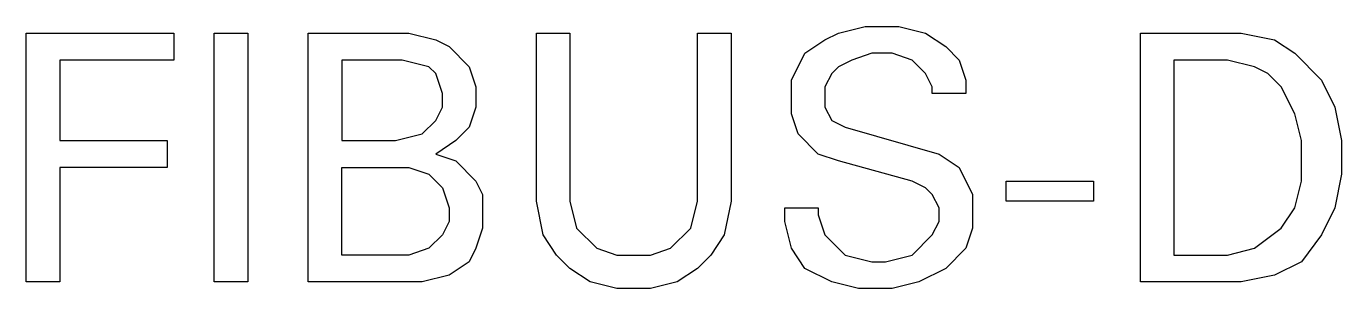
# Model space of a CAD drawing. Extents: x 10 to 622, y -523 to 292.
# Drawn here: x 256.688 to 259.048, y 107.527 to 107.997 of the extents above; entities that cross this region are included whole.
import ezdxf

# ---------------------------------------------------------------- set-up
doc = ezdxf.new("R2010")
doc.units = 0
doc.header["$LTSCALE"] = 5
doc.header["$MEASUREMENT"] = 0
doc.layers.get('0').update_dxf_attribs({"linetype": 'CONTINUOUS'})

msp = doc.modelspace()

# ---------------------------------------------------------------- linework, layer by layer
at = {"color": 7, "linetype": 'Continuous'}
for p, q in [((256.6878, 107.539), (256.6878, 107.9845)), ((256.6878, 107.9845), (256.9527, 107.9845)), ((256.9527, 107.9845), (256.9527, 107.9363)), ((257.0249, 107.539), (257.0249, 107.9845)), ((257.0249, 107.9845), (257.0851, 107.9845)), ((257.0851, 107.9845), (257.0851, 107.539)), ((257.1935, 107.539), (257.1935, 107.9845)), ((257.1935, 107.9845), (257.3741, 107.9845)), ((257.3741, 107.9845), (257.4222, 107.9725)), ((257.6028, 107.6835), (257.6028, 107.9845)), ((257.6028, 107.9845), (257.663, 107.9845)), ((257.663, 107.9845), (257.663, 107.6835)), ((257.8918, 107.6835), (257.8918, 107.9845)), ((257.8918, 107.9845), (257.952, 107.9845)), ((257.952, 107.9845), (257.952, 107.6835)), ((258.1205, 107.9725), (258.1446, 107.9845)), ((258.1446, 107.9845), (258.1927, 107.9965)), ((258.1927, 107.9965), (258.2529, 107.9965)), ((258.2529, 107.9965), (258.3011, 107.9845)), ((258.3011, 107.9845), (258.3372, 107.9604)), ((258.6864, 107.539), (258.6864, 107.9845)), ((258.6864, 107.9845), (258.867, 107.9845)), ((258.867, 107.9845), (258.9272, 107.9725)), ((257.4222, 107.9725), (257.4463, 107.9604)), ((257.4463, 107.9604), (257.4824, 107.9243)), ((258.0844, 107.9484), (258.1205, 107.9725)), ((258.3372, 107.9604), (258.3613, 107.9363)), ((258.9272, 107.9725), (258.9633, 107.9484)), ((256.748, 107.9363), (256.748, 107.7919)), ((256.9527, 107.9363), (256.748, 107.9363)), ((257.2537, 107.9363), (257.2537, 107.7919)), ((257.362, 107.9363), (257.2537, 107.9363)), ((257.4102, 107.9243), (257.362, 107.9363)), ((258.0603, 107.9002), (258.0844, 107.9484)), ((258.1687, 107.9363), (258.1446, 107.9243)), ((258.2048, 107.9484), (258.1687, 107.9363)), ((258.2409, 107.9484), (258.2048, 107.9484)), ((258.277, 107.9363), (258.2409, 107.9484)), ((258.3011, 107.9123), (258.277, 107.9363)), ((258.3613, 107.9363), (258.3733, 107.9002)), ((258.7466, 107.9363), (258.7466, 107.5872)), ((258.8429, 107.9363), (258.7466, 107.9363)), ((258.891, 107.9243), (258.8429, 107.9363)), ((258.9633, 107.9484), (259.0114, 107.9002)), ((257.4222, 107.9123), (257.4102, 107.9243)), ((257.4343, 107.8761), (257.4222, 107.9123)), ((257.4824, 107.9243), (257.4945, 107.8882)), ((258.1326, 107.9123), (258.1205, 107.8882)), ((258.1446, 107.9243), (258.1326, 107.9123)), ((258.3131, 107.8882), (258.3011, 107.9123)), ((258.9151, 107.9123), (258.891, 107.9243)), ((258.9392, 107.8882), (258.9151, 107.9123)), ((257.4945, 107.8882), (257.4945, 107.8521)), ((258.0603, 107.84), (258.0603, 107.9002)), ((258.1205, 107.8882), (258.1205, 107.8521)), ((258.3131, 107.8761), (258.3131, 107.8882)), ((258.3733, 107.9002), (258.3733, 107.8761)), ((258.9633, 107.84), (258.9392, 107.8882)), ((259.0114, 107.9002), (259.0355, 107.8521)), ((257.4343, 107.8521), (257.4343, 107.8761)), ((258.3733, 107.8761), (258.3131, 107.8761)), ((257.4222, 107.828), (257.4343, 107.8521)), ((257.4945, 107.8521), (257.4824, 107.8159)), ((258.0724, 107.8039), (258.0603, 107.84)), ((258.1205, 107.8521), (258.1326, 107.828)), ((258.9753, 107.7919), (258.9633, 107.84)), ((259.0355, 107.8521), (259.0475, 107.7919)), ((257.3981, 107.8039), (257.4222, 107.828)), ((258.1326, 107.828), (258.1566, 107.8159)), ((257.35, 107.7919), (257.3981, 107.8039)), ((257.4824, 107.8159), (257.4583, 107.7919)), ((258.1085, 107.7678), (258.0724, 107.8039)), ((258.1566, 107.8159), (258.3252, 107.7678)), ((256.748, 107.7919), (256.9406, 107.7919)), ((256.9406, 107.7919), (256.9406, 107.7437)), ((257.2537, 107.7919), (257.35, 107.7919)), ((257.4583, 107.7919), (257.4222, 107.7678)), ((258.9753, 107.7196), (258.9753, 107.7919)), ((259.0475, 107.7919), (259.0475, 107.7317)), ((257.4222, 107.7678), (257.4583, 107.7557)), ((257.4583, 107.7557), (257.4945, 107.7196)), ((258.1446, 107.7557), (258.1085, 107.7678)), ((258.277, 107.7196), (258.1446, 107.7557)), ((258.3252, 107.7678), (258.3613, 107.7437)), ((256.748, 107.7437), (256.748, 107.539)), ((256.9406, 107.7437), (256.748, 107.7437)), ((257.2537, 107.5872), (257.2537, 107.7437)), ((257.2537, 107.7437), (257.3741, 107.7437)), ((257.3741, 107.7437), (257.4102, 107.7317)), ((257.4102, 107.7317), (257.4343, 107.7076)), ((258.3613, 107.7437), (258.3854, 107.6955)), ((259.0475, 107.7317), (259.0355, 107.6715)), ((257.4343, 107.7076), (257.4463, 107.6715)), ((257.4945, 107.7196), (257.5065, 107.6955)), ((258.3011, 107.7076), (258.277, 107.7196)), ((258.3131, 107.6955), (258.3011, 107.7076)), ((258.4456, 107.6835), (258.4456, 107.7196)), ((258.4456, 107.7196), (258.6021, 107.7196)), ((258.6021, 107.7196), (258.6021, 107.6835)), ((258.9633, 107.6715), (258.9753, 107.7196)), ((257.5065, 107.6955), (257.5065, 107.6353)), ((257.6149, 107.6233), (257.6028, 107.6835)), ((257.663, 107.6835), (257.6751, 107.6353)), ((257.8797, 107.6353), (257.8918, 107.6835)), ((257.952, 107.6835), (257.9399, 107.6233)), ((258.3252, 107.6715), (258.3131, 107.6955)), ((258.3854, 107.6955), (258.3854, 107.6353)), ((258.6021, 107.6835), (258.4456, 107.6835)), ((257.4463, 107.6715), (257.4463, 107.6474)), ((258.0483, 107.6474), (258.0483, 107.6715)), ((258.0483, 107.6715), (258.1085, 107.6715)), ((258.1085, 107.6715), (258.1085, 107.6594)), ((258.1085, 107.6594), (258.1205, 107.6233)), ((258.3252, 107.6474), (258.3252, 107.6715)), ((258.9392, 107.6353), (258.9633, 107.6715)), ((259.0355, 107.6715), (259.0114, 107.6233)), ((257.4463, 107.6474), (257.4343, 107.6233)), ((257.5065, 107.6353), (257.4945, 107.5992)), ((257.6751, 107.6353), (257.7112, 107.5992)), ((257.8436, 107.5992), (257.8797, 107.6353)), ((258.0603, 107.5992), (258.0483, 107.6474)), ((258.3131, 107.6233), (258.3252, 107.6474)), ((258.3854, 107.6353), (258.3733, 107.5992)), ((258.891, 107.5992), (258.9392, 107.6353)), ((257.4343, 107.6233), (257.4102, 107.5992)), ((257.6389, 107.5872), (257.6149, 107.6233)), ((257.9399, 107.6233), (257.9158, 107.5872)), ((258.1205, 107.6233), (258.1566, 107.5872)), ((258.277, 107.5872), (258.3131, 107.6233)), ((259.0114, 107.6233), (258.9753, 107.5752)), ((257.3741, 107.5872), (257.2537, 107.5872)), ((257.4102, 107.5992), (257.3741, 107.5872)), ((257.4945, 107.5992), (257.4824, 107.5752)), ((257.663, 107.5631), (257.6389, 107.5872)), ((257.7112, 107.5992), (257.7473, 107.5872)), ((257.7473, 107.5872), (257.8075, 107.5872)), ((257.8075, 107.5872), (257.8436, 107.5992)), ((257.9158, 107.5872), (257.8918, 107.5631)), ((258.0844, 107.5631), (258.0603, 107.5992)), ((258.1566, 107.5872), (258.2048, 107.5752)), ((258.2289, 107.5752), (258.277, 107.5872)), ((258.3733, 107.5992), (258.3372, 107.5631)), ((258.7466, 107.5872), (258.8429, 107.5872)), ((258.8429, 107.5872), (258.891, 107.5992)), ((257.4824, 107.5752), (257.4463, 107.5511)), ((257.6991, 107.539), (257.663, 107.5631)), ((257.8918, 107.5631), (257.8556, 107.539)), ((258.1326, 107.539), (258.0844, 107.5631)), ((258.2048, 107.5752), (258.2289, 107.5752)), ((258.3372, 107.5631), (258.2891, 107.539)), ((258.9753, 107.5752), (258.9272, 107.5511)), ((256.748, 107.539), (256.6878, 107.539)), ((257.0851, 107.539), (257.0249, 107.539)), ((257.3981, 107.539), (257.1935, 107.539)), ((257.4463, 107.5511), (257.3981, 107.539)), ((257.7473, 107.527), (257.6991, 107.539)), ((257.8556, 107.539), (257.8075, 107.527)), ((258.1807, 107.527), (258.1326, 107.539)), ((258.2891, 107.539), (258.2409, 107.527)), ((258.867, 107.539), (258.6864, 107.539)), ((258.9272, 107.5511), (258.867, 107.539)), ((257.8075, 107.527), (257.7473, 107.527)), ((258.2409, 107.527), (258.1807, 107.527))]:
    msp.add_line(p, q, dxfattribs=at)

doc.saveas('drawing.dxf')
